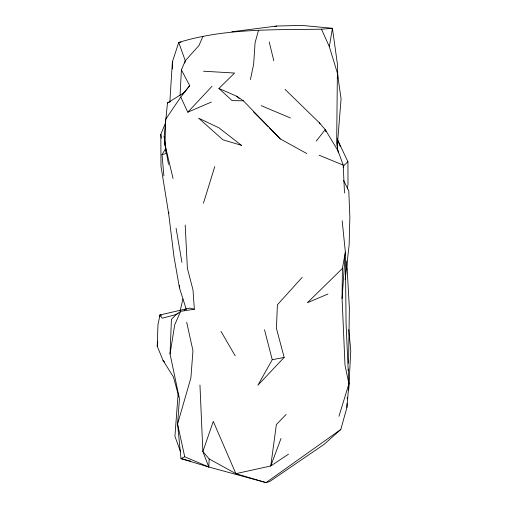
<?xml version="1.0" encoding="UTF-8"?>
<svg xmlns="http://www.w3.org/2000/svg" width="508" height="508" viewBox="0 0 508 508"><rect width="100%" height="100%" fill="white"/><g stroke="black" fill="none" stroke-linecap="round" stroke-linejoin="round"><path stroke-width="0.76" d="M169.843 102.127L172.383 61.913L178.727 42.45C224.923 28.219 273.729 29.94 321.5 29.191L329.336 46.685L337.375 73.019L336.671 143.631L338.341 152.921M337.566 148.298L337.553 138.43M185.191 225.095L187.389 268.313L192.996 289.916L194.348 309.226L180.657 311.334L176.117 314.547L171.425 319.354L170.053 354.012L179.451 398.856L177.578 424.015L180.981 458.622L208.801 467.017L266.033 482.6L269.558 481.628L324.053 444.379L340.836 429.438L346.9 407.48L348.92 383.756L345.008 365.233L342.087 298.596L342.392 268.478L345.357 252.063L342.17 220.783M348.558 363.284L349.364 308.146L346.716 261.048M178.797 396.723L173.495 377.088L162.985 360.337L157.226 346.183L157.975 324.549L160.001 314.96L189.776 308.077L194.348 309.226M346.9 407.48L347.047 403.568M347.212 398.863L347.269 397.3M348.228 370.662L346.081 323.856L345.357 252.063L342.087 298.596M190.83 461.207L180.981 458.622L184.721 456.787L208.801 467.017L209.169 458.934L202.87 451.529L199.955 385.007M348.342 390.112L348.786 388.626L350.774 350.698L348.767 329.54M180.048 95.466L181.407 69.92L185.287 60.757L198.984 45.491L202.971 36.297M184.182 310.185L186.201 309.093L179.445 287.826L179.591 285.464M178.118 394.113L174.923 436.289L180.613 451.872M168.497 164.37L165.075 144.977L164.167 136.442L167.481 102.933L183.813 92.856L189.719 85.668L181.407 69.92M159.874 316.522L160.001 314.96L161.519 315.297M337.356 145.155L341.084 98.774L337.375 73.019M345.173 279.641L349.129 245.046L349.86 217.195L348.799 190.976L343.592 180.492M157.226 346.183L157.759 341.535M347.339 188.868L348.012 184.201L347.923 161.773L337.655 140.011L340.316 146.621M170.053 354.012L174.695 324.891L180.657 311.334M329.336 46.685L332.423 28.289L301.695 25.4L276.739 26.041L231.832 31.775M179.445 287.826L173.971 256.661L168.662 213.652L168.948 212.128M250.406 79.635L253.632 64.383L255.073 42.723L258.451 30.48M184.791 63.049L185.287 60.757L178.727 42.45L181.013 42.164M180.13 310.902L182.937 299.053M338.963 416.268L348.92 383.756L348.285 369.094M203.467 203.175L214.782 166.516M348.247 390.1L348.786 388.626M281.019 438.461L270.758 465.995L235.871 473.653L209.169 458.934M168.662 213.652L160.972 166.154L160.846 134.328L165.341 123.304M343.23 167.234L344.246 165.138L347.923 161.773M264.509 329.736L272.25 359.728L257.924 385.191L284.15 357.422L276.435 328.327L277.4 304.806L302.171 277.368M163.9 176.009L162.033 154.648L165.906 148.063M189.719 85.668L180.746 97.06L165.519 119.52L165.075 144.977L173.057 178.518M316.344 140.995L325.234 129.591L319.227 122.644L285.071 89.402M182.372 94.412L183.813 92.856M180.746 97.06L187.789 112.204L212.02 86.29M286.131 414.471L276.371 424.529L270.758 465.995L288.506 454.152M306.864 153.594L280.295 138.944L243.402 100.813L232.086 100.609L218.916 88.462L234.569 73.038L203.492 71.215M342.392 268.478L307.353 302.749L327.958 294.03M340.836 429.438L266.033 482.6L235.871 473.653L213.284 421.392L202.87 451.529L208.801 467.017M178.13 313.455L176.117 314.547L162.185 318.211L160.001 314.96M184.918 309.74L186.201 309.093M167.481 102.933L170.256 101.619M187.789 112.204L211.366 102.044M162.033 154.648L166.116 153.467L164.167 136.442M274.434 26.626L276.739 26.041M272.25 359.728L284.15 357.422M321.5 29.191L332.423 28.289L337.375 63.83L337.864 78.08M319.049 155.188L343.198 165.081L344.5 192.996M261.271 105.702L290.335 117.926M218.916 88.462L236.798 96.266L243.402 100.813M236.798 96.266L239.109 98.438M253.575 111.982L268.141 126.498M269.246 127.629L280.295 138.944M162.985 360.337L164.573 362.014M325.558 131.115L325.234 129.591L337.979 150.692L343.198 165.081M319.227 122.644L320.021 123.965M220.986 331.368L235.179 355.835M325.234 129.591L326.149 131.769M269.227 41.993L273.799 60.77M186.684 322.237L192.964 350.717L190.894 377.863L177.578 424.015L184.721 456.787M176.092 228.321L181.928 262.357M160.846 134.328L161.328 138.138M346.723 268.097L346.888 269.646M172.383 61.913L172.403 68.948M241.459 145.332L222.929 139.808L198.615 118.154L218.935 127.819L241.459 145.332"/></g></svg>
